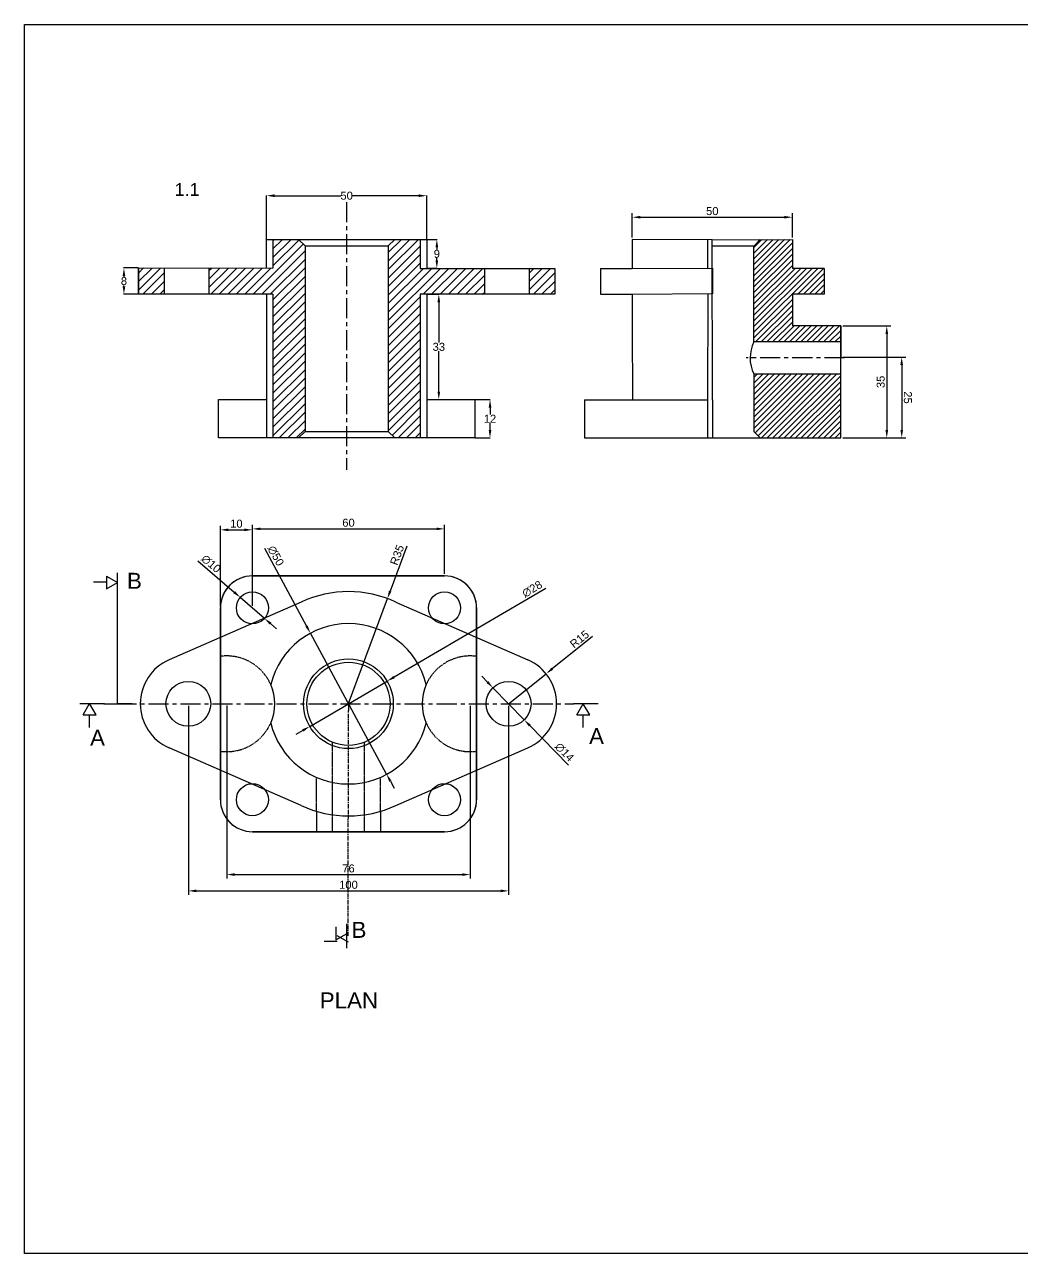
# Model space of a CAD drawing. Header units: inches. Extents: x 257 to 1980, y -66 to 1009.
# Drawn here: x 1357.2 to 1668.8, y -65.8 to 318.1 of the extents above; entities that cross this region are included whole.
import ezdxf

# ---------------------------------------------------------------- set-up
doc = ezdxf.new("R2010")
doc.units = ezdxf.units.IN
doc.header["$MEASUREMENT"] = 0
doc.linetypes.add('CENTER', pattern=[2, 1.25, -0.25, 0.25, -0.25])
doc.linetypes.add('HIDDEN', pattern=[0.375, 0.25, -0.125])
doc.styles.get("Standard").update_dxf_attribs({"font": 'arial.ttf'})
doc.dimstyles.new('AM_ANSI', dxfattribs={"dimtxt": 2.5, "dimasz": 2.5, "dimexe": 0.1, "dimexo": 0.05, "dimgap": 0.06, "dimtad": 0, "dimtih": 1, "dimtoh": 1, "dimdec": 0, "dimzin": 7, "dimdsep": 46, "dimtxsty": 'Standard', "dimcen": 0, "dimclrd": 3, "dimclre": 3, "dimclrt": 3, "dimadec": 0, "dimazin": 2, "dimtp": 0.1, "dimtm": 0.1, "dimtfac": 0.71, "dimtdec": 0, "dimtofl": 0, "dimtmove": 0, "dimatfit": 3, "dimfxl": 1, "dimtolj": 1, "dimtzin": 7, "dimlwd": -1, "dimlwe": -1, "dimarcsym": 1})
doc.dimstyles.new('ISO-25', dxfattribs={"dimtxt": 2.5, "dimasz": 2.5, "dimexe": 1.25, "dimexo": 0.625, "dimtad": 1, "dimtxsty": 'Standard', "dimcen": 2.5, "dimadec": 0, "dimazin": 0, "dimtfac": 1, "dimtmove": 0, "dimatfit": 3, "dimfxl": 1, "dimarcsym": 0})

# ---------------------------------------------------------------- blocks, each defined once
blk = doc.blocks.new('*D49')
at = {"color": 3, "linetype": 'ByBlock', "transparency": 16777216}
for p, q in [((1432.77, 251.03), (1432.77, 264.75)), ((1435.27, 264.65), (1455.92, 264.65)), ((1480.27, 264.65), (1459.62, 264.65)), ((1482.77, 251.03), (1482.77, 264.75))]:
    blk.add_line(p, q, dxfattribs=at)
at = {"color": 3, "transparency": 16777216}
for points in [[(1435.27, 265.07), (1435.27, 264.23), (1432.77, 264.65)], [(1480.27, 265.07), (1480.27, 264.23), (1482.77, 264.65)]]:
    blk.add_solid(points, dxfattribs=at)
at = {"layer": 'Defpoints', "color": 0, "transparency": 16777216}
for p in [(1432.77, 264.65), (1432.77, 250.98), (1482.77, 250.98)]:
    blk.add_point(p, dxfattribs=at)
at = {"color": 3, "transparency": 16777216, "insert": (1457.77, 264.65), "char_height": 2.5, "attachment_point": 5}
blk.add_mtext('\\A1;50', dxfattribs=at)
blk = doc.blocks.new('*D50')
at = {"color": 3, "linetype": 'ByBlock', "transparency": 16777216}
for p, q in [((1392.72, 242.07), (1388.13, 242.07)), ((1388.23, 239.57), (1388.23, 239.32)), ((1388.23, 236.39), (1388.23, 236.64)), ((1392.72, 233.89), (1388.13, 233.89))]:
    blk.add_line(p, q, dxfattribs=at)
at = {"color": 3, "transparency": 16777216}
for points in [[(1387.81, 239.57), (1388.65, 239.57), (1388.23, 242.07)], [(1387.81, 236.39), (1388.65, 236.39), (1388.23, 233.89)]]:
    blk.add_solid(points, dxfattribs=at)
at = {"layer": 'Defpoints', "color": 0, "transparency": 16777216}
for p in [(1392.77, 242.07), (1388.23, 233.89), (1392.77, 233.89)]:
    blk.add_point(p, dxfattribs=at)
at = {"color": 3, "transparency": 16777216, "insert": (1388.23, 237.98), "char_height": 2.5, "attachment_point": 5}
blk.add_mtext('\\A1;8', dxfattribs=at)
blk = doc.blocks.new('*D51')
at = {"color": 3, "linetype": 'ByBlock', "transparency": 16777216}
for p, q in [((1482.82, 250.98), (1486.03, 250.98)), ((1485.93, 248.48), (1485.93, 247.82)), ((1482.82, 241.98), (1486.03, 241.98)), ((1485.93, 244.48), (1485.93, 245.14))]:
    blk.add_line(p, q, dxfattribs=at)
at = {"color": 3, "transparency": 16777216}
for points in [[(1485.51, 248.48), (1486.35, 248.48), (1485.93, 250.98)], [(1485.51, 244.48), (1486.35, 244.48), (1485.93, 241.98)]]:
    blk.add_solid(points, dxfattribs=at)
at = {"layer": 'Defpoints', "color": 0, "transparency": 16777216}
for p in [(1482.77, 250.98), (1482.77, 241.98), (1485.93, 241.98)]:
    blk.add_point(p, dxfattribs=at)
at = {"color": 3, "transparency": 16777216, "insert": (1485.93, 246.48), "char_height": 2.5, "attachment_point": 5}
blk.add_mtext('\\A1;9', dxfattribs=at)
blk = doc.blocks.new('*D53')
at = {"color": 3, "linetype": 'ByBlock', "transparency": 16777216}
for p, q in [((1482.82, 233.89), (1486.65, 233.89)), ((1486.55, 231.39), (1486.55, 218.77)), ((1486.55, 203.48), (1486.55, 216.1)), ((1482.82, 200.98), (1486.65, 200.98))]:
    blk.add_line(p, q, dxfattribs=at)
at = {"color": 3, "transparency": 16777216}
for points in [[(1486.13, 231.39), (1486.96, 231.39), (1486.55, 233.89)], [(1486.13, 203.48), (1486.96, 203.48), (1486.55, 200.98)]]:
    blk.add_solid(points, dxfattribs=at)
at = {"layer": 'Defpoints', "color": 0, "transparency": 16777216}
for p in [(1482.77, 233.89), (1482.77, 200.98), (1486.55, 200.98)]:
    blk.add_point(p, dxfattribs=at)
at = {"color": 3, "transparency": 16777216, "insert": (1486.55, 217.43), "char_height": 2.5, "attachment_point": 5}
blk.add_mtext('\\A1;33', dxfattribs=at)
blk = doc.blocks.new('*D54')
at = {"color": 3, "linetype": 'ByBlock', "transparency": 16777216}
for p, q in [((1497.82, 200.98), (1502.63, 200.98)), ((1502.53, 198.48), (1502.53, 196.29)), ((1502.53, 191.48), (1502.53, 193.66)), ((1497.82, 188.98), (1502.63, 188.98))]:
    blk.add_line(p, q, dxfattribs=at)
at = {"color": 3, "transparency": 16777216}
for points in [[(1502.12, 198.48), (1502.95, 198.48), (1502.53, 200.98)], [(1502.12, 191.48), (1502.95, 191.48), (1502.53, 188.98)]]:
    blk.add_solid(points, dxfattribs=at)
at = {"layer": 'Defpoints', "color": 0, "transparency": 16777216}
for p in [(1497.77, 200.98), (1497.77, 188.98), (1502.53, 188.98)]:
    blk.add_point(p, dxfattribs=at)
at = {"color": 3, "transparency": 16777216, "insert": (1502.53, 194.98), "char_height": 2.5, "attachment_point": 5}
blk.add_mtext('\\A1;12', dxfattribs=at)
blk = doc.blocks.new('*D219')
at = {"color": 0, "lineweight": -2, "ltscale": 2.5, "transparency": 16777216}
for p, q in [((1546.94, 251.58), (1546.94, 259.18)), ((1596.94, 251.58), (1596.94, 259.18))]:
    blk.add_line(p, q, dxfattribs=at)
at = {"color": 3, "lineweight": -2, "ltscale": 2.5, "transparency": 16777216}
blk.add_line((1549.44, 257.93), (1594.44, 257.93), dxfattribs=at)
at = {"color": 3, "ltscale": 2.5, "transparency": 16777216}
for points in [[(1549.44, 258.35), (1549.44, 257.52), (1546.94, 257.93)], [(1594.44, 258.35), (1594.44, 257.52), (1596.94, 257.93)]]:
    blk.add_solid(points, dxfattribs=at)
at = {"layer": 'Defpoints', "color": 0, "ltscale": 2.5, "transparency": 16777216}
for p in [(1596.94, 257.93), (1546.94, 250.96), (1596.94, 250.96)]:
    blk.add_point(p, dxfattribs=at)
at = {"color": 3, "ltscale": 2.5, "transparency": 16777216, "insert": (1571.94, 259.83), "char_height": 2.5, "attachment_point": 5}
blk.add_mtext('50', dxfattribs=at)
blk = doc.blocks.new('*D220')
at = {"color": 0, "lineweight": -2, "ltscale": 2.5, "transparency": 16777216}
for p, q in [((1612.65, 223.99), (1627.67, 223.99)), ((1612.65, 188.99), (1627.67, 188.99))]:
    blk.add_line(p, q, dxfattribs=at)
at = {"color": 3, "lineweight": -2, "ltscale": 2.5, "transparency": 16777216}
blk.add_line((1626.42, 221.49), (1626.42, 191.49), dxfattribs=at)
at = {"color": 3, "ltscale": 2.5, "transparency": 16777216}
for points in [[(1626, 221.49), (1626.83, 221.49), (1626.42, 223.99)], [(1626, 191.49), (1626.83, 191.49), (1626.42, 188.99)]]:
    blk.add_solid(points, dxfattribs=at)
at = {"layer": 'Defpoints', "color": 0, "ltscale": 2.5, "transparency": 16777216}
for p in [(1612.03, 223.99), (1612.03, 188.99), (1626.42, 188.99)]:
    blk.add_point(p, dxfattribs=at)
at = {"color": 3, "ltscale": 2.5, "transparency": 16777216, "insert": (1624.52, 206.49), "char_height": 2.5, "attachment_point": 5, "rotation": 90}
blk.add_mtext('35', dxfattribs=at)
blk = doc.blocks.new('*D221')
at = {"color": 0, "lineweight": -2, "ltscale": 2.5, "transparency": 16777216}
for p, q in [((1612.65, 214.21), (1632.32, 214.22)), ((1612.67, 188.99), (1632.34, 189))]:
    blk.add_line(p, q, dxfattribs=at)
at = {"color": 3, "lineweight": -2, "ltscale": 2.5, "transparency": 16777216}
blk.add_line((1631.07, 211.72), (1631.08, 191.5), dxfattribs=at)
at = {"color": 3, "ltscale": 2.5, "transparency": 16777216}
for points in [[(1631.49, 211.72), (1630.65, 211.72), (1631.07, 214.22)], [(1631.5, 191.5), (1630.67, 191.5), (1631.09, 189)]]:
    blk.add_solid(points, dxfattribs=at)
at = {"layer": 'Defpoints', "color": 0, "ltscale": 2.5, "transparency": 16777216}
for p in [(1612.03, 214.21), (1612.05, 188.99), (1631.09, 189)]:
    blk.add_point(p, dxfattribs=at)
at = {"color": 3, "ltscale": 2.5, "transparency": 16777216, "insert": (1632.98, 201.61), "char_height": 2.5, "attachment_point": 5, "rotation": 270.0387}
blk.add_mtext('25', dxfattribs=at)
blk = doc.blocks.new('*D254')
at = {"color": 3, "lineweight": -2, "ltscale": 2.5, "transparency": 16777216}
for p, q in [((1411.29, 150.64), (1422.67, 140.79)), ((1432.12, 132.61), (1424.56, 139.15)), ((1434.01, 130.97), (1435.9, 129.34))]:
    blk.add_line(p, q, dxfattribs=at)
at = {"color": 3, "ltscale": 2.5, "transparency": 16777216}
for points in [[(1422.94, 141.1), (1422.39, 140.47), (1424.56, 139.15)], [(1434.28, 131.29), (1433.74, 130.66), (1432.12, 132.61)]]:
    blk.add_solid(points, dxfattribs=at)
at = {"layer": 'Defpoints', "color": 0, "ltscale": 2.5, "transparency": 16777216}
for p in [(1424.56, 139.15), (1432.12, 132.61)]:
    blk.add_point(p, dxfattribs=at)
at = {"color": 3, "ltscale": 2.5, "transparency": 16777216, "insert": (1415.43, 149.66), "char_height": 2.5, "attachment_point": 5, "rotation": 319.1203}
blk.add_mtext('∅10', dxfattribs=at)
blk = doc.blocks.new('*D252')
at = {"color": 3, "lineweight": -2, "ltscale": 2.5, "transparency": 16777216}
for p, q in [((1476.56, 155.15), (1471.36, 141.14)), ((1458.34, 105.97), (1470.5, 138.8))]:
    blk.add_line(p, q, dxfattribs=at)
at = {"color": 3, "ltscale": 2.5, "transparency": 16777216}
blk.add_solid([(1470.97, 141.28), (1471.76, 141), (1470.5, 138.8)], dxfattribs=at)
at = {"layer": 'Defpoints', "color": 0, "ltscale": 2.5, "transparency": 16777216}
for p in [(1470.5, 138.8), (1458.34, 105.97)]:
    blk.add_point(p, dxfattribs=at)
at = {"color": 3, "ltscale": 2.5, "transparency": 16777216, "insert": (1473.51, 152.42), "char_height": 2.5, "attachment_point": 5, "rotation": 69.6741}
blk.add_mtext('R35', dxfattribs=at)
blk = doc.blocks.new('*D255')
at = {"color": 0, "lineweight": -2, "ltscale": 2.5, "transparency": 16777216}
for p, q in [((1428.34, 146.51), (1428.34, 161.82)), ((1488.34, 146.5), (1488.34, 161.82))]:
    blk.add_line(p, q, dxfattribs=at)
at = {"color": 3, "lineweight": -2, "ltscale": 2.5, "transparency": 16777216}
blk.add_line((1430.84, 160.57), (1485.84, 160.57), dxfattribs=at)
at = {"color": 3, "ltscale": 2.5, "transparency": 16777216}
for points in [[(1430.84, 160.99), (1430.84, 160.16), (1428.34, 160.57)], [(1485.84, 160.99), (1485.84, 160.16), (1488.34, 160.57)]]:
    blk.add_solid(points, dxfattribs=at)
at = {"layer": 'Defpoints', "color": 0, "ltscale": 2.5, "transparency": 16777216}
for p in [(1488.34, 160.57), (1428.34, 145.88), (1488.34, 145.88)]:
    blk.add_point(p, dxfattribs=at)
at = {"color": 3, "ltscale": 2.5, "transparency": 16777216, "insert": (1458.34, 162.48), "char_height": 2.5, "attachment_point": 5}
blk.add_mtext('60', dxfattribs=at)
blk = doc.blocks.new('*D256')
at = {"color": 0, "lineweight": -2, "ltscale": 2.5, "transparency": 16777216}
for p, q in [((1418.34, 136.41), (1418.34, 161.53)), ((1428.34, 136.51), (1428.34, 161.53))]:
    blk.add_line(p, q, dxfattribs=at)
at = {"color": 3, "lineweight": -2, "ltscale": 2.5, "transparency": 16777216}
blk.add_line((1420.84, 160.28), (1425.84, 160.28), dxfattribs=at)
at = {"color": 3, "ltscale": 2.5, "transparency": 16777216}
for points in [[(1420.84, 160.69), (1420.84, 159.86), (1418.34, 160.28)], [(1425.84, 160.69), (1425.84, 159.86), (1428.34, 160.28)]]:
    blk.add_solid(points, dxfattribs=at)
at = {"layer": 'Defpoints', "color": 0, "ltscale": 2.5, "transparency": 16777216}
for p in [(1428.34, 160.28), (1418.34, 135.78), (1428.34, 135.88)]:
    blk.add_point(p, dxfattribs=at)
at = {"color": 3, "ltscale": 2.5, "transparency": 16777216, "insert": (1423.34, 162.18), "char_height": 2.5, "attachment_point": 5}
blk.add_mtext('10', dxfattribs=at)
blk = doc.blocks.new('*D257')
at = {"color": 3, "lineweight": -2, "ltscale": 2.5, "transparency": 16777216}
for p, q in [((1432.11, 154.53), (1445.27, 130.17)), ((1470.22, 83.98), (1446.46, 127.97)), ((1471.41, 81.78), (1472.6, 79.58))]:
    blk.add_line(p, q, dxfattribs=at)
at = {"color": 3, "ltscale": 2.5, "transparency": 16777216}
for points in [[(1445.63, 130.37), (1444.9, 129.97), (1446.46, 127.97)], [(1471.77, 81.98), (1471.04, 81.58), (1470.22, 83.98)]]:
    blk.add_solid(points, dxfattribs=at)
at = {"layer": 'Defpoints', "color": 0, "ltscale": 2.5, "transparency": 16777216}
for p in [(1446.46, 127.97), (1470.22, 83.98)]:
    blk.add_point(p, dxfattribs=at)
at = {"color": 3, "ltscale": 2.5, "transparency": 16777216, "insert": (1435.64, 152.15), "char_height": 2.5, "attachment_point": 5, "rotation": 298.3773}
blk.add_mtext('∅50', dxfattribs=at)
blk = doc.blocks.new('*D258')
at = {"color": 3, "lineweight": -2, "ltscale": 2.5, "transparency": 16777216}
for p, q in [((1519.96, 141.97), (1472.58, 114.26)), ((1446.25, 98.86), (1470.42, 113)), ((1444.1, 97.6), (1441.94, 96.33))]:
    blk.add_line(p, q, dxfattribs=at)
at = {"color": 3, "ltscale": 2.5, "transparency": 16777216}
for points in [[(1472.37, 114.62), (1472.79, 113.9), (1470.42, 113)], [(1443.88, 97.96), (1444.31, 97.24), (1446.25, 98.86)]]:
    blk.add_solid(points, dxfattribs=at)
at = {"layer": 'Defpoints', "color": 0, "ltscale": 2.5, "transparency": 16777216}
for p in [(1470.42, 113), (1446.25, 98.86)]:
    blk.add_point(p, dxfattribs=at)
at = {"color": 3, "ltscale": 2.5, "transparency": 16777216, "insert": (1515.7, 141.77), "char_height": 2.5, "attachment_point": 5, "rotation": 30.3264}
blk.add_mtext('∅28', dxfattribs=at)
blk = doc.blocks.new('*D259')
at = {"color": 0, "lineweight": -2, "ltscale": 2.5, "transparency": 16777216}
for p, q in [((1408.34, 105.3), (1408.34, 46.23)), ((1508.34, 105.3), (1508.34, 46.23))]:
    blk.add_line(p, q, dxfattribs=at)
at = {"color": 3, "lineweight": -2, "ltscale": 2.5, "transparency": 16777216}
blk.add_line((1410.84, 47.48), (1505.84, 47.48), dxfattribs=at)
at = {"color": 3, "ltscale": 2.5, "transparency": 16777216}
for points in [[(1410.84, 47.9), (1410.84, 47.07), (1408.34, 47.48)], [(1505.84, 47.9), (1505.84, 47.07), (1508.34, 47.48)]]:
    blk.add_solid(points, dxfattribs=at)
at = {"layer": 'Defpoints', "color": 0, "ltscale": 2.5, "transparency": 16777216}
for p in [(1408.34, 105.93), (1508.34, 105.93), (1508.34, 47.48)]:
    blk.add_point(p, dxfattribs=at)
at = {"color": 3, "ltscale": 2.5, "transparency": 16777216, "insert": (1458.34, 49.38), "char_height": 2.5, "attachment_point": 5}
blk.add_mtext('100', dxfattribs=at)
blk = doc.blocks.new('*D260')
at = {"color": 0, "lineweight": -2, "ltscale": 2.5, "transparency": 16777216}
for p, q in [((1420.34, 105.35), (1420.34, 51.33)), ((1496.34, 105.25), (1496.34, 51.33))]:
    blk.add_line(p, q, dxfattribs=at)
at = {"color": 3, "lineweight": -2, "ltscale": 2.5, "transparency": 16777216}
blk.add_line((1422.84, 52.58), (1493.84, 52.58), dxfattribs=at)
at = {"color": 3, "ltscale": 2.5, "transparency": 16777216}
for points in [[(1422.84, 53), (1422.84, 52.16), (1420.34, 52.58)], [(1493.84, 53), (1493.84, 52.16), (1496.34, 52.58)]]:
    blk.add_solid(points, dxfattribs=at)
at = {"layer": 'Defpoints', "color": 0, "ltscale": 2.5, "transparency": 16777216}
for p in [(1420.34, 105.98), (1496.34, 105.88), (1496.34, 52.58)]:
    blk.add_point(p, dxfattribs=at)
at = {"color": 3, "ltscale": 2.5, "transparency": 16777216, "insert": (1458.34, 54.48), "char_height": 2.5, "attachment_point": 5}
blk.add_mtext('76', dxfattribs=at)
blk = doc.blocks.new('*D253')
at = {"color": 3, "lineweight": -2, "ltscale": 2.5, "transparency": 16777216}
for p, q in [((1534.49, 126.9), (1521.99, 116.88)), ((1508.34, 105.93), (1520.04, 115.31))]:
    blk.add_line(p, q, dxfattribs=at)
at = {"color": 3, "ltscale": 2.5, "transparency": 16777216}
blk.add_solid([(1521.73, 117.2), (1522.25, 116.55), (1520.04, 115.31)], dxfattribs=at)
at = {"layer": 'Defpoints', "color": 0, "ltscale": 2.5, "transparency": 16777216}
for p in [(1520.04, 115.31), (1508.34, 105.93)]:
    blk.add_point(p, dxfattribs=at)
at = {"color": 3, "ltscale": 2.5, "transparency": 16777216, "insert": (1530.47, 126.12), "char_height": 2.5, "attachment_point": 5, "rotation": 38.732}
blk.add_mtext('R15', dxfattribs=at)
blk = doc.blocks.new('*D261')
at = {"color": 3, "lineweight": -2, "ltscale": 2.5, "transparency": 16777216}
for p, q in [((1501.71, 112.73), (1499.97, 114.52)), ((1503.45, 110.94), (1513.22, 100.91)), ((1527.01, 86.75), (1514.97, 99.12))]:
    blk.add_line(p, q, dxfattribs=at)
at = {"color": 3, "ltscale": 2.5, "transparency": 16777216}
for points in [[(1502.01, 113.02), (1501.41, 112.44), (1503.45, 110.94)], [(1515.26, 99.41), (1514.67, 98.83), (1513.22, 100.91)]]:
    blk.add_solid(points, dxfattribs=at)
at = {"layer": 'Defpoints', "color": 0, "ltscale": 2.5, "transparency": 16777216}
for p in [(1503.45, 110.94), (1513.22, 100.91)]:
    blk.add_point(p, dxfattribs=at)
at = {"color": 3, "ltscale": 2.5, "transparency": 16777216, "insert": (1525.79, 90.83), "char_height": 2.5, "attachment_point": 5, "rotation": 314.2421}
blk.add_mtext('∅14', dxfattribs=at)

msp = doc.modelspace()

# ---------------------------------------------------------------- hatches: boundary and pattern name
at = {"ltscale": 0.25}
h = msp.add_hatch(dxfattribs=at)
h.set_pattern_fill('ANSI31', color=3, scale=15)
h.set_pattern_definition([(45, (1346.3426, 146.3188), (-1.325825, 1.325825), [])])
h.paths.add_polyline_path([(1480.7706, 233.88559), (1480.7706, 188.97922), (1472.7706, 188.97922), (1470.7706, 190.97922), (1470.7706, 248.97922), (1472.7706, 250.97922), (1480.7706, 250.97922), (1480.7706, 241.94609), (1500.7706, 241.91728), (1500.7706, 233.88559)])
h.paths.add_polyline_path([(1444.7706, 248.97922), (1442.7706, 250.97922), (1434.7706, 250.97922), (1434.7706, 242.01235), (1414.7706, 242.04115), (1414.7706, 233.88559), (1434.7706, 233.88559), (1434.7706, 188.97922), (1437.7706, 188.97922), (1442.7706, 188.97922), (1444.7706, 190.97922)])
h.paths.add_polyline_path([(1522.77053, 241.88559), (1514.7706, 241.89711), (1514.7706, 233.88559), (1522.77053, 233.88559)])
h.paths.add_polyline_path([(1400.7706, 233.88559), (1392.77066, 233.88559), (1392.77066, 242.07284), (1400.7706, 242.06132)])
h = msp.add_hatch()
h.set_pattern_fill('ANSI31', color=3, scale=10)
h.paths.add_polyline_path([(1596.93868, 241.95854), (1596.93868, 250.95854), (1586.91392, 250.94024), (1584.93848, 248.93663), (1584.93848, 218.986), (1596.93868, 218.986)])
h.paths.add_polyline_path([(1606.83078, 241.94461), (1596.93868, 241.95854), (1596.93868, 233.94461), (1606.83078, 233.94461)])
h.paths.add_polyline_path([(1612.02991, 208.986), (1596.93883, 208.986), (1596.95348, 188.98601), (1612.02991, 188.98601)])
h.paths.add_polyline_path([(1596.93883, 208.986), (1596.93868, 208.986), (1584.93848, 208.98615), (1584.9297, 190.97556), (1586.92813, 188.98601), (1596.95348, 188.98601)])
h.paths.add_polyline_path([(1612.02991, 223.986), (1596.93868, 223.986), (1596.93868, 218.986), (1612.02991, 218.986)])

# ---------------------------------------------------------------- linework, layer by layer
at = {"color": 6}
for p, q in [((1357.20982, 318.11122), (1980.32652, 318.11122)), ((1357.20982, -65.77134), (1357.20982, 318.11122)), ((1386.18884, 139.17794), (1386.20146, 146.8488)), ((1382.84666, 143.93345), (1378.77741, 143.93401)), ((1382.78114, 145.83102), (1382.78114, 141.83102)), ((1382.78114, 145.83102), (1386.24524, 143.83102)), ((1386.22168, 105.92885), (1386.22175, 112.63719)), ((1382.16341, 105.91264), (1374.49256, 105.92527)), ((1375.51033, 102.50494), (1377.51033, 105.96904)), ((1390.83386, 105.92881), (1386.22168, 105.92885)), ((1456.105, 105.97386), (1458.36678, 105.92817)), ((1458.36678, 105.92817), (1458.36678, 103.85308)), ((1536.30891, 105.88275), (1528.63806, 105.89538)), ((1529.65583, 102.47505), (1531.65583, 105.93915)), ((1375.51033, 102.50494), (1379.51033, 102.50494)), ((1377.4079, 102.57046), (1377.40734, 98.50122)), ((1529.65583, 102.47505), (1533.65583, 102.47505)), ((1531.5534, 102.54057), (1531.55284, 98.47133)), ((1454.43265, 36.21565), (1454.43265, 32.21565)), ((1457.84035, 29.56257), (1457.85297, 37.23342)), ((1454.79626, 31.69837), (1450.72701, 31.69893)), ((1454.73074, 33.59594), (1458.19484, 31.59594)), ((1980.32652, -65.77134), (1357.20982, -65.77134))]:
    msp.add_line(p, q, dxfattribs=at)
at = {"color": 1, "linetype": 'CENTER', "ltscale": 5}
for p, q in [((1457.7706, 262.65666), (1457.7706, 179.03771)), ((1385.8754, 105.92886), (1528.68184, 105.92749))]:
    msp.add_line(p, q, dxfattribs=at)
at = {"color": 4}
for p, q in [((1432.7706, 241.97922), (1432.7706, 250.97922)), ((1432.7706, 250.97922), (1482.7706, 250.97922)), ((1434.7706, 250.97922), (1434.7706, 242.01235)), ((1444.7706, 248.97922), (1442.7706, 250.97922)), ((1470.7706, 248.97922), (1472.7706, 250.97922)), ((1482.7706, 250.97922), (1482.7706, 241.94321)), ((1571.93872, 250.91291), (1546.93876, 250.95854)), ((1546.93876, 250.95854), (1546.93876, 241.95854)), ((1570.44554, 250.91563), (1570.4458, 242.00144)), ((1571.93872, 250.91291), (1596.93868, 250.95854)), ((1572.02998, 200.91299), (1571.93872, 250.91291)), ((1584.93848, 248.93663), (1586.91392, 250.94024)), ((1596.93868, 250.95854), (1596.93868, 241.95854)), ((1444.7706, 248.97922), (1444.7706, 190.97922)), ((1444.7706, 248.97922), (1470.7706, 248.97922)), ((1470.7706, 248.97922), (1470.7706, 190.97922)), ((1584.93848, 248.93663), (1571.94237, 248.91291)), ((1584.93848, 218.986), (1584.93848, 248.93663)), ((1392.77066, 242.07284), (1434.7706, 242.01235)), ((1392.77066, 233.88559), (1392.77066, 242.07284)), ((1392.77066, 242.07284), (1392.77066, 233.88559)), ((1400.7706, 242.06132), (1400.7706, 233.97922)), ((1414.7706, 242.04115), (1414.7706, 233.97922)), ((1480.7706, 241.94609), (1522.77053, 241.88559)), ((1500.7706, 241.91728), (1500.7706, 233.97922)), ((1514.7706, 241.89711), (1514.7706, 233.97922)), ((1522.77053, 241.88559), (1522.77053, 233.88559)), ((1537.04665, 241.94461), (1546.93876, 241.95854)), ((1537.04665, 241.94461), (1537.05792, 233.94461)), ((1546.93876, 241.95854), (1571.95498, 242.0042)), ((1571.95498, 242.0042), (1572.00905, 234.00438)), ((1606.83078, 241.94461), (1596.93868, 241.95854)), ((1606.83078, 241.94461), (1606.83078, 233.94461)), ((1434.7706, 233.88559), (1392.77066, 233.88559)), ((1432.7706, 233.88559), (1432.7706, 200.97922)), ((1434.7706, 233.88559), (1434.7706, 188.97922)), ((1522.77053, 233.88559), (1480.7706, 233.88559)), ((1480.7706, 233.88559), (1480.7706, 188.97922)), ((1482.7706, 233.88559), (1482.7706, 200.97922)), ((1537.04665, 233.94461), (1546.93876, 233.94461)), ((1572.00905, 234.00438), (1546.93876, 233.83494)), ((1546.93876, 233.94461), (1546.93876, 223.986)), ((1570.49991, 233.99418), (1570.4458, 200.9101)), ((1606.83078, 233.94461), (1596.93868, 233.94461)), ((1596.93868, 233.94461), (1596.93868, 223.986)), ((1546.93876, 223.986), (1546.97174, 200.86727)), ((1612.02991, 223.986), (1596.93868, 223.986)), ((1612.02991, 200.986), (1612.02991, 223.986)), ((1612.02991, 223.986), (1612.02991, 213.986)), ((1596.93868, 218.986), (1584.93848, 218.986)), ((1612.02991, 218.986), (1596.93868, 218.986)), ((1612.02991, 208.986), (1612.02991, 218.986)), ((1584.88298, 208.98615), (1596.93868, 208.98615)), ((1584.9297, 208.98615), (1584.9297, 190.97556)), ((1596.93868, 208.986), (1612.02991, 208.986)), ((1417.7706, 188.97922), (1417.7706, 200.97922)), ((1417.7706, 200.97922), (1432.7706, 200.97922)), ((1432.7706, 200.97922), (1432.7706, 188.97922)), ((1482.7706, 200.97922), (1497.7706, 200.97922)), ((1482.7706, 200.97922), (1482.7706, 188.97922)), ((1497.7706, 200.97922), (1497.7706, 188.97922)), ((1532.03005, 200.83998), (1570.4458, 200.91558)), ((1532.03005, 200.83998), (1532.04696, 188.98601)), ((1570.4458, 200.9101), (1570.4458, 188.98601)), ((1572.02998, 200.91299), (1572.02998, 188.98601)), ((1612.04696, 188.98601), (1612.02991, 200.986)), ((1437.7706, 188.97922), (1417.7706, 188.97922)), ((1497.7706, 188.97922), (1437.7706, 188.97922)), ((1444.7706, 190.97922), (1442.7706, 188.97922)), ((1444.7706, 190.97922), (1470.7706, 190.97922)), ((1470.7706, 190.97922), (1472.7706, 188.97922)), ((1532.04696, 188.98601), (1612.04696, 188.98601)), ((1542.02971, 188.98601), (1547.02971, 188.98601)), ((1584.9297, 190.97556), (1586.92813, 188.97921)), ((1488.33783, 145.87993), (1428.33783, 145.87925)), ((1428.33783, 145.87959), (1488.33783, 145.87959)), ((1428.33829, 145.88028), (1458.33829, 145.87959)), ((1428.33829, 145.87993), (1458.33829, 145.87959)), ((1428.33875, 145.88062), (1488.33875, 145.87856)), ((1488.33875, 145.8789), (1428.33875, 145.88028)), ((1443.56176, 137.70364), (1402.32746, 119.67203)), ((1418.33794, 135.87913), (1418.33863, 75.87913)), ((1418.33817, 120.74658), (1418.33852, 135.88085)), ((1473.11463, 137.7033), (1514.34851, 119.67074)), ((1498.3384, 135.87821), (1498.33633, 75.87821)), ((1443.5603, 74.15203), (1402.32683, 92.18553)), ((1473.11463, 74.15169), (1514.34851, 92.18425)), ((1418.33749, 91.01444), (1418.33714, 76.07213)), ((1448.3366, 72.34), (1448.33667, 65.97529)), ((1468.33829, 72.33977), (1468.33829, 65.9754)), ((1428.33645, 65.97609), (1458.33645, 65.9754)), ((1488.33691, 65.97471), (1428.33691, 65.97609)), ((1428.33691, 65.97574), (1488.33691, 65.97506)), ((1488.33783, 65.97506), (1428.33783, 65.97574)), ((1428.33783, 65.9754), (1488.33783, 65.9754)), ((1428.33829, 65.97506), (1458.33829, 65.9754))]:
    msp.add_line(p, q, dxfattribs=at)
for p, q in [((1480.7706, 250.97922), (1480.7706, 241.94609)), ((1482.7706, 241.97922), (1482.7706, 241.94321)), ((1584.74766, 213.986), (1583.74766, 213.986)), ((1488.33829, 145.87959), (1458.33829, 145.87959)), ((1488.33829, 145.87925), (1458.33829, 145.87959)), ((1382.78114, 141.83102), (1386.24524, 143.83102)), ((1418.33794, 75.97586), (1418.33863, 135.97586)), ((1418.33817, 120.84239), (1418.33851, 135.7847)), ((1498.33703, 75.97494), (1498.33771, 135.97494)), ((1498.33783, 120.74566), (1498.33783, 135.87993)), ((1498.33783, 120.84147), (1498.33783, 135.78378)), ((1379.51033, 102.50494), (1377.51033, 105.96904)), ((1533.65583, 102.47505), (1531.65583, 105.93915)), ((1418.33749, 91.11025), (1418.33714, 75.97597)), ((1498.33783, 91.10933), (1498.33783, 75.97506)), ((1498.33783, 91.01352), (1498.33783, 76.07121)), ((1488.33829, 65.9754), (1458.33829, 65.9754)), ((1458.33829, 65.9754), (1463.33829, 65.9754)), ((1463.33829, 65.9754), (1468.33829, 65.9754)), ((1454.43265, 32.21565), (1457.89675, 34.21565))]:
    msp.add_line(p, q)
at = {"color": 1, "linetype": 'CENTER', "lineweight": -2, "ltscale": 5}
msp.add_line((1613.17621, 213.98678), (1582.54873, 213.98615), dxfattribs=at)
at = {"color": 1, "lineweight": -2}
msp.add_line((1386.22175, 112.63719), (1386.21104, 139.18096), dxfattribs=at)
at = {"color": 1}
msp.add_line((1381.99512, 105.92886), (1385.8754, 105.92886), dxfattribs=at)
at = {"color": 1, "linetype": 'CENTER', "lineweight": -2}
msp.add_line((1458.21911, 33.46527), (1458.36678, 103.85308), dxfattribs=at)
at = {"color": 3, "linetype": 'HIDDEN', "lineweight": -2, "ltscale": 0.3}
for p, q in [((1453.33645, 65.97551), (1453.33709, 93.94609)), ((1463.33829, 65.9754), (1463.33829, 93.94598)), ((1448.3366, 72.34), (1448.33684, 82.96689)), ((1468.33829, 72.33977), (1468.33829, 82.96666))]:
    msp.add_line(p, q, dxfattribs=at)
at = {"color": 4}
for centre, radius in [((1428.33806, 135.88028), 5), ((1488.33829, 135.87959), 5), ((1458.33737, 105.92749), 14), ((1458.33737, 105.92749), 14), ((1458.33829, 105.92749), 14), ((1458.33829, 105.92749), 14), ((1458.33737, 105.92749), 13), ((1458.33737, 105.92749), 13), ((1458.33829, 105.92749), 13), ((1458.33829, 105.92749), 13), ((1408.33737, 105.92864), 7), ((1408.33737, 105.92864), 7), ((1508.33829, 105.92749), 7), ((1428.33668, 75.97609), 5), ((1488.33829, 75.9754), 5)]:
    msp.add_circle(centre, radius, dxfattribs=at)
msp.add_circle((1508.33829, 105.92749), 7)
for centre, radius, start, end in [((1595.07669, 213.92965), 11.32917, 153.4926776, 205.8713242), ((1428.33852, 135.88062), 10, 89.9986835, 179.9986835), ((1488.3384, 135.87856), 10, 359.9980253, 89.9980253), ((1458.33783, 105.97333), 35.00207, 65.0283788, 114.9703048), ((1458.33737, 105.9754), 25.00005, 89.9986835, 166.0516861), ((1458.33829, 105.9754), 25.00005, 13.8021198, 90), ((1408.33739, 105.92864), 15, 113.6196651, 246.3777822), ((1508.33826, 105.92749), 15, 293.6209013, 66.3790184), ((1420.33863, 105.87959), 15, 336.3150189, 23.8287102), ((1496.33783, 105.87959), 15, 156.1712898, 203.6849811), ((1458.33737, 105.87959), 25.00005, 193.8008033, 269.9986835), ((1458.33829, 105.87959), 25.00005, 270, 346.0530026), ((1428.33668, 75.97609), 10, 179.4497232, 269.9986835), ((1428.33714, 75.97574), 10, 179.9986835, 269.9986835), ((1428.33794, 75.97574), 10, 179.9993418, 269.9993418), ((1428.33817, 75.97506), 10, 179.451698, 270.0006582), ((1458.33783, 105.88281), 35.00207, 245.0283788, 294.9703048), ((1488.3368, 75.97437), 10, 269.9980253, 0.5469856)]:
    msp.add_arc(centre, radius, start, end, dxfattribs=at)
for centre, start, end in [((1428.33794, 135.87925), 90.0006582, 180.0006582), ((1428.33806, 135.88028), 89.9986835, 180.5476438), ((1428.33817, 135.87993), 89.9993418, 180.548302), ((1488.33783, 135.87993), 0, 90), ((1488.33829, 135.87959), 359.4510397, 90), ((1488.33817, 135.87925), 359.4503815, 89.9993418), ((1488.33703, 75.97506), 269.9993418, 359.9993418), ((1488.33783, 75.97506), 270, 0), ((1488.33829, 75.9754), 270, 0.5489603)]:
    msp.add_arc(centre, 10, start, end)
at = {"color": 3, "linetype": 'HIDDEN', "lineweight": -2, "ltscale": 0.4}
for centre, start, end in [((1420.33659, 105.87594), 23.8382937, 97.6526722), ((1420.33659, 105.97932), 262.3486443, 336.1630228), ((1496.33987, 105.97932), 203.8369772, 277.6513557)]:
    msp.add_arc(centre, 15.00334, start, end, dxfattribs=at)
at = {"color": 3, "linetype": 'HIDDEN', "lineweight": -2, "ltscale": 0.5}
msp.add_arc((1496.33987, 105.87594), 15.00334, 82.3473278, 156.1617063, dxfattribs=at)
at = {"color": 6}
for points in [[(1382.78114, 145.83102), (1382.78114, 141.83102), (1386.24524, 143.83102), (1382.78114, 145.83102)], [(1375.51033, 102.50494), (1379.51033, 102.50494), (1377.51033, 105.96904), (1375.51033, 102.50494)], [(1529.65583, 102.47505), (1533.65583, 102.47505), (1531.65583, 105.93915), (1529.65583, 102.47505)], [(1454.43265, 36.21565), (1454.43265, 32.21565), (1457.89675, 34.21565), (1454.43265, 36.21565)]]:
    msp.add_solid(points, dxfattribs=at)

# ---------------------------------------------------------------- texts
at = {"color": 4}
for s, height, p in [('1.1', 4, (1404.06514, 264.60937)), ('B', 5, (1459.3037, 32.81288)), ('PLAN', 5, (1449.35358, 10.77175))]:
    msp.add_text(s, height=height, dxfattribs=at).set_placement(p)
at = {"color": 6}
for s, p in [('B', (1389.1851, 141.84193)), ('A', (1377.64993, 92.81282)), ('A', (1533.46192, 93.32891))]:
    msp.add_text(s, height=5, dxfattribs=at).set_placement(p)

# ---------------------------------------------------------------- dimensions: what is measured, and where the dimension line sits
dim = msp.add_linear_dim(base=(1432.7706, 264.6488), p1=(1482.7706, 250.97922), p2=(1432.7706, 250.97922), dimstyle='AM_ANSI')
dim.commit()
dim.dimension.update_dxf_attribs({"geometry": '*D49', "text_midpoint": (1457.7706, 264.6488)})
at = {"color": 3, "ltscale": 2.5}
for base, p1, p2, picture, middle in [((1596.93868, 257.93255), (1546.93876, 250.95854), (1596.93868, 250.95854), '*D219', (1571.93872, 259.83398)), ((1428.33852, 160.27605), (1418.33863, 135.78424), (1428.33852, 135.88062), '*D256', (1423.33857, 162.17749)), ((1488.33783, 160.57457), (1428.33875, 145.88062), (1488.33783, 145.87993), '*D255', (1458.33829, 162.47601)), ((1508.33829, 47.48264), (1408.33737, 105.92864), (1508.33829, 105.92749), '*D259', (1458.33783, 49.38407)), ((1496.33783, 52.5784), (1420.33659, 105.97932), (1496.33783, 105.87959), '*D260', (1458.33721, 54.47983))]:
    dim = msp.add_linear_dim(base=base, p1=p1, p2=p2, dimstyle='ISO-25', override={"dimtxt": 2.5, "dimasz": 2.5, "dimdec": 0, "dimrnd": 0, "dimclrd": 3, "dimclrt": 3}, dxfattribs=at)
    dim.commit()
    dim.dimension.update_dxf_attribs({"geometry": picture, "text_midpoint": middle})
for base, p1, p2, picture, middle in [((1485.92955, 241.97922), (1482.7706, 250.97922), (1482.7706, 241.97922), '*D51', (1485.92955, 246.47922)), ((1388.23119, 233.88559), (1392.77066, 242.07284), (1392.77066, 233.88559), '*D50', (1388.23119, 237.97922)), ((1486.54627, 200.97922), (1482.7706, 233.88559), (1482.7706, 200.97922), '*D53', (1486.54627, 217.4324)), ((1502.53188, 188.97922), (1497.7706, 200.97922), (1497.7706, 188.97922), '*D54', (1502.53188, 194.97922))]:
    dim = msp.add_linear_dim(base=base, p1=p1, p2=p2, angle=90, dimstyle='AM_ANSI')
    dim.commit()
    dim.dimension.update_dxf_attribs({"geometry": picture, "text_midpoint": middle})
dim = msp.add_linear_dim(base=(1626.41776, 188.98601), p1=(1612.02991, 223.986), p2=(1612.02991, 188.98601), angle=90, dimstyle='ISO-25', override={"dimtxt": 2.5, "dimasz": 2.5, "dimdec": 0, "dimrnd": 0, "dimclrd": 3, "dimclrt": 3}, dxfattribs=at)
dim.commit()
dim.dimension.update_dxf_attribs({"geometry": '*D220', "text_midpoint": (1624.51548, 206.486)})
dim = msp.add_aligned_dim(p1=(1612.02991, 214.21109), p2=(1612.04696, 188.98601), distance=19.03966, text='25', dimstyle='ISO-25', override={"dimtxt": 2.5, "dimasz": 2.5, "dimdec": 0, "dimrnd": 0, "dimclrd": 3, "dimclrt": 3}, dxfattribs=at)
dim.commit()
dim.dimension.update_dxf_attribs({"geometry": '*D221', "text_midpoint": (1632.97952, 201.6127)})
for p1, p2, picture, middle in [((1470.2193, 83.97945), (1446.45544, 127.97135), '*D257', (1433.90187, 151.21065)), ((1432.11848, 132.60791), (1424.55763, 139.15265), '*D254', (1414.13814, 148.17184)), ((1446.25309, 98.85854), (1470.42165, 112.99645), '*D258', (1516.69838, 140.067)), ((1503.45445, 110.94228), (1513.22213, 100.91271), '*D261', (1524.38014, 89.45551))]:
    dim = msp.add_diameter_dim_2p(p1=p1, p2=p2, dimstyle='ISO-25', override={"dimtxt": 2.5, "dimasz": 2.5, "dimdec": 0, "dimrnd": 0, "dimclrd": 3, "dimclrt": 3}, dxfattribs=at)
    dim.commit()
    dim.dimension.update_dxf_attribs({"geometry": picture, "text_midpoint": middle, "dimtype": 163})
for center, mpoint, picture, middle in [((1458.33783, 105.97333), (1470.49613, 138.79589), '*D252', (1475.2978, 151.75847)), ((1508.33826, 105.92749), (1520.03948, 115.31267), '*D253', (1531.66274, 124.63533))]:
    dim = msp.add_radius_dim(center=center, mpoint=mpoint, dimstyle='ISO-25', override={"dimtxt": 2.5, "dimasz": 2.5, "dimdec": 0, "dimrnd": 0, "dimclrd": 3, "dimclrt": 3}, dxfattribs=at)
    dim.commit()
    dim.dimension.update_dxf_attribs({"geometry": picture, "text_midpoint": middle, "dimtype": 164})

doc.saveas('drawing.dxf')
